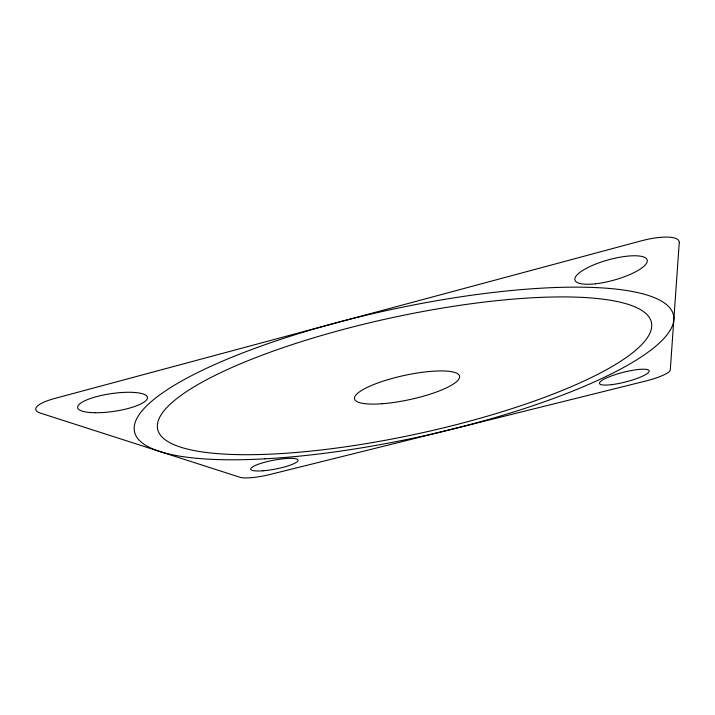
<?xml version="1.0" encoding="UTF-8"?>
<svg xmlns="http://www.w3.org/2000/svg" width="715" height="715" viewBox="0 0 715 715"><rect width="100%" height="100%" fill="white"/><g stroke="black" fill="none" stroke-linecap="round" stroke-linejoin="round"><path stroke-width="1.07" d="M679.25 242.617L670.277 370.066A25.329 4.791 -14.5 0 1 645.806 381.006L269.68 474.572A23.693 4.326 -10.7 0 1 240.204 477.343L40.576 413.163A36.34 9.259 -7.8 0 1 54.528 398.514L641.176 240.875A38.914 11.118 -16.1 0 1 679.25 242.617M595.434 283.801A37.484 10.511 -15.5 0 0 647.182 259.965A37.484 10.511 -15.5 0 0 590.599 266.239A37.484 10.511 -15.5 0 0 595.434 283.801M95.247 412.725A35.267 8.964 -8.3 0 0 147.46 397.674A35.267 8.964 -8.3 0 0 94.898 397.093A35.267 8.964 -8.3 0 0 95.247 412.725M262.977 470.792A24.131 4.513 -10.8 0 0 298.084 460.201A24.131 4.513 -10.8 0 0 262.056 463.016A24.131 4.513 -10.8 0 0 262.977 470.792M612.004 384.599A25.624 4.951 -14.3 0 0 649.211 371.04A25.624 4.951 -14.3 0 0 611.843 375.795A25.624 4.951 -14.3 0 0 612.004 384.599M265.015 458.833A275.713 65.163 -12.2 0 0 673.825 319.703A275.713 65.163 -12.2 0 0 273.255 341.842A275.713 65.163 -12.2 0 0 265.015 458.833M281.245 453.569A252.583 59.443 -12.2 0 0 651.731 325.37A252.583 59.443 -12.2 0 0 280.637 348.491A252.583 59.443 -12.2 0 0 281.245 453.569M381.926 403.752A53.732 12.37 -12.2 0 0 459.629 376.465A53.732 12.37 -12.2 0 0 379.647 382.328A53.732 12.37 -12.2 0 0 381.926 403.752"/></g></svg>
